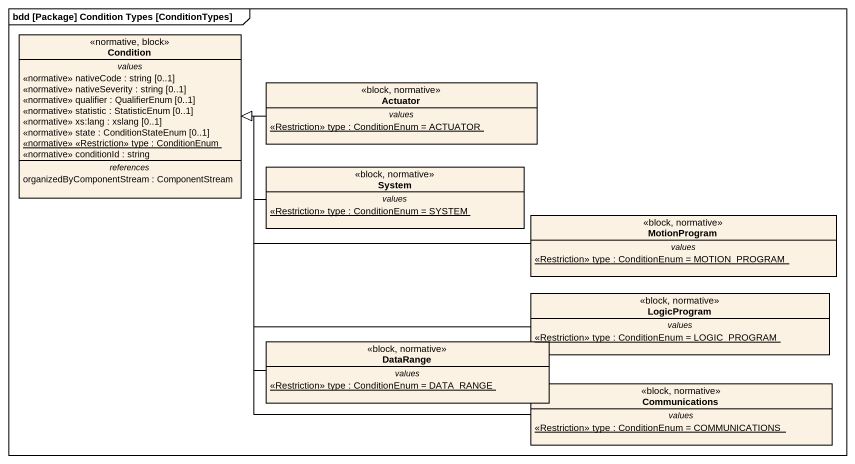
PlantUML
@startuml
mainframe bdd [Package] Condition Types [ConditionTypes]
hide circle
hide empty members
class Condition <<normative, block>> {
  -- values --
  <<normative>> nativeCode : string [0..1]
  <<normative>> nativeSeverity : string [0..1]
  <<normative>> qualifier : QualifierEnum [0..1]
  <<normative>> statistic : StatisticEnum [0..1]
  <<normative>> xs:lang : xslang [0..1]
  <<normative>> state : ConditionStateEnum [0..1]
  {static} <<normative>> <<Restriction>> type : ConditionEnum
  <<normative>> conditionId : string
  -- references --
  organizedByComponentStream : ComponentStream
}
class Actuator <<block, normative>> {
  -- values --
  {static} <<Restriction>> type : ConditionEnum = ACTUATOR
}
class System <<block, normative>> {
  -- values --
  {static} <<Restriction>> type : ConditionEnum = SYSTEM
}
class MotionProgram <<block, normative>> {
  -- values --
  {static} <<Restriction>> type : ConditionEnum = MOTION_PROGRAM
}
class LogicProgram <<block, normative>> {
  -- values --
  {static} <<Restriction>> type : ConditionEnum = LOGIC_PROGRAM
}
class DataRange <<block, normative>> {
  -- values --
  {static} <<Restriction>> type : ConditionEnum = DATA_RANGE
}
class Communications <<block, normative>> {
  -- values --
  {static} <<Restriction>> type : ConditionEnum = COMMUNICATIONS
}
Actuator -left-|> Condition
System -left-|> Condition
MotionProgram -left-|> Condition
LogicProgram -left-|> Condition
DataRange -up-|> Condition
Communications -left-|> Condition
@enduml
